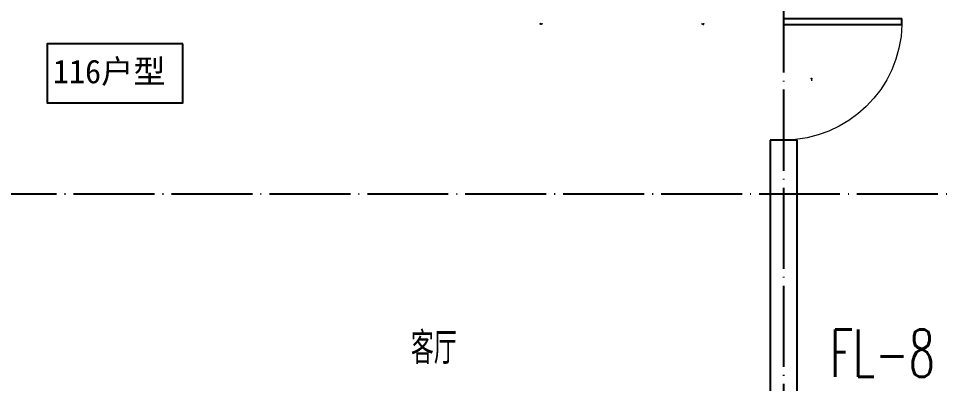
# Model space of a CAD drawing. Extents: x 27938 to 1507990, y 110129 to 923079.
# Drawn here: x 868745 to 875617, y 521639 to 524340 of the extents above; entities that cross this region are included whole.
import ezdxf

# ---------------------------------------------------------------- set-up
doc = ezdxf.new("R2010")
doc.units = 0
doc.header["$LTSCALE"] = 1000
doc.header["$MEASUREMENT"] = 0
doc.linetypes.add('DOTE', pattern=[2.42, 2, -0.2, 0.02, -0.2])
for name, color, linetype in [('DIM_废水', 31, 'Continuous'), ('DOTE', 1, 'Continuous'), ('PUB_TEXT', 4, 'Continuous'), ('WALL', 9, 'Continuous'), ('WINDOW', 4, 'Continuous'), ('WINDOW_TEXT', 7, 'Continuous')]:
    doc.layers.add(name, color=color, linetype=linetype)
doc.styles.add('_TCH_WINDOW', font='SIMPLEX.shx', dxfattribs={"width": 0.7, "height": 3.5, "bigfont": 'GBCBIG.shx'})
doc.styles.add('_TWT_SERIAL', font='SIMPLEX', dxfattribs={"width": 0.8, "height": 3.5, "bigfont": 'HZTXT'})
doc.styles.get("Standard").update_dxf_attribs({"font": 'gbenor.shx', "bigfont": 'gbcbig.shx'})
doc.styles.add('黑体', font='simhei.ttf')

# ---------------------------------------------------------------- blocks, each defined once
blk = doc.blocks.new('GDGDGDSDA')
at = {"layer": 'DOTE', "color": 0, "linetype": 'DOTE', "ltscale": 0.3}
for p, q in [((465834.8, 367858.3), (465834.8, 359558.3)), ((471334.8, 366358.3), (417334.8, 366358.3))]:
    blk.add_line(p, q, dxfattribs=at)
blk = doc.blocks.new('$DorLib2D$00000001')
at = {"color": 0}
for p, q in [((0.45, 0.975), (0.5, 0.975)), ((0.45, 0), (0.45, 0.975)), ((0.5, 0), (0.5, 0.975)), ((0.5, 0), (0.45, 0))]:
    blk.add_line(p, q, dxfattribs=at)
at = {"color": 0, "lineweight": 13}
blk.add_arc((0.475, 0), 0.975, 91.46928, 180, dxfattribs=at)

msp = doc.modelspace()

# ---------------------------------------------------------------- linework, layer by layer
at = {"color": 8}
msp.add_lwpolyline([(869963.6, 524153.6), (868957.6, 524153.6), (868957.6, 523717.6), (869963.6, 523717.6)], close=True, dxfattribs=at)
at = {"layer": 'WALL', "color": 8}
for p, q in [((874516.6, 523440.4), (874316.6, 523440.4)), ((874316.6, 523440.4), (874316.6, 520140.4)), ((874516.6, 520140.4), (874516.6, 523440.4))]:
    msp.add_line(p, q, dxfattribs=at)

# ---------------------------------------------------------------- block references
at = {"layer": 'DOTE', "color": 169}
msp.add_blockref('GDGDGDSDA', (408581.8, 156682.1), dxfattribs=at)
at = {"layer": 'WINDOW', "color": 8}
ref = msp.add_blockref('$DorLib2D$00000001', (873816.6, 524490.4), dxfattribs=dict(at, xscale=900, yscale=-900, zscale=900, rotation=179.9999999967761))
ref.add_attrib('A', 'M0922', (873809.7, 524297.7), dxfattribs={"layer": 'WINDOW_TEXT', "color": 8, "ltscale": 0.5, "height": 5.95, "rotation": 360, "style": '_TCH_WINDOW', "width": 0.494118})
ref = msp.add_blockref('$DorLib2D$00000001', (874416.6, 523890.4), dxfattribs=dict(at, xscale=900, yscale=-900, zscale=900, rotation=89.99999999870155))
ref.add_attrib('A', 'M0922', (874627.5, 523883.6), dxfattribs={"layer": 'WINDOW_TEXT', "color": 8, "ltscale": 0.5, "height": 5.95, "rotation": 90, "style": '_TCH_WINDOW', "width": 0.494118})

# ---------------------------------------------------------------- texts
at = {"color": 8, "style": '黑体'}
msp.add_text('116户型', height=175, dxfattribs=at).set_placement((868999.9, 523861.4))
at = {"layer": 'DIM_废水', "color": 7, "style": '_TWT_SERIAL', "width": 0.64}
msp.add_text('FL-8', height=350, dxfattribs=at).set_placement((874759.4, 521688))
at = {"layer": 'PUB_TEXT', "color": 8}
msp.add_text('客厅', height=236.31, dxfattribs=at).set_placement((871653.6, 521782.9))
at = {"layer": 'WINDOW_TEXT', "color": 8, "style": '_TCH_WINDOW', "width": 0.494118}
msp.add_text('DK0822', height=5.95, rotation=0, dxfattribs=at).set_placement((872608.5, 524298.2))

doc.saveas('drawing.dxf')
